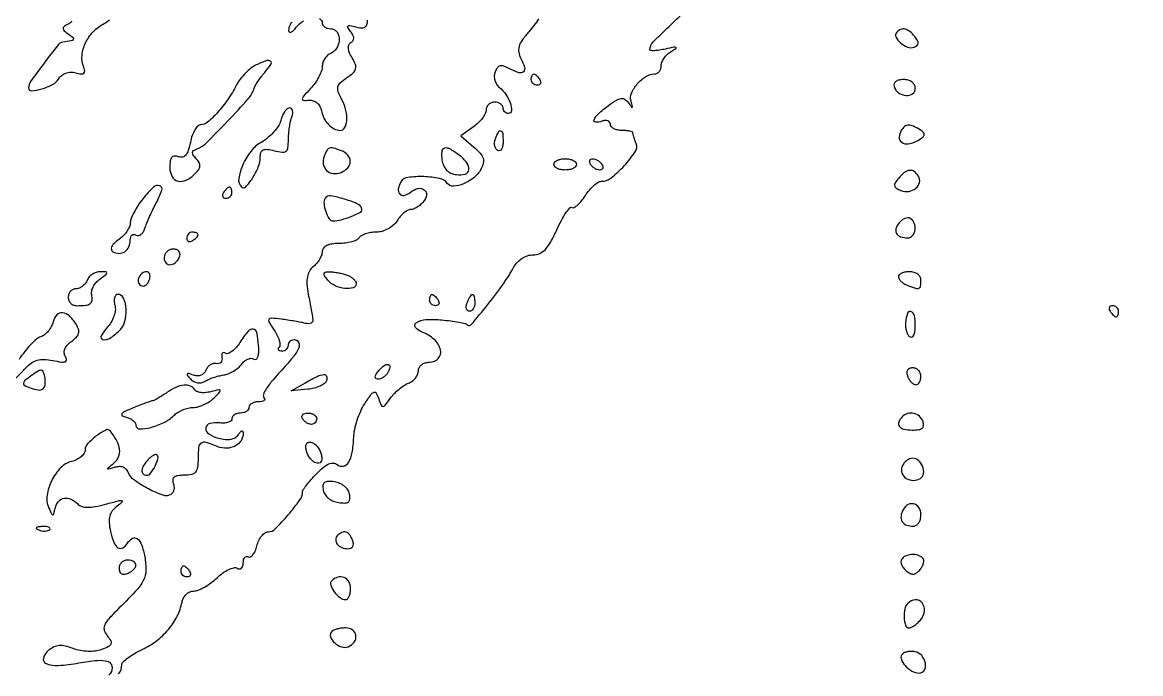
# Model space of a CAD drawing. Extents: x 0 to 4160, y 0 to 3120.
# Drawn here: x 3229.9 to 3427.9, y 1002.9 to 1118.1 of the extents above; entities that cross this region are included whole.
import ezdxf

# ---------------------------------------------------------------- set-up
doc = ezdxf.new("R2010")
doc.units = 0

msp = doc.modelspace()

# ---------------------------------------------------------------- linework, layer by layer
for points in [[(4159.499279, 606.274193, 0.000001), (4159.667734, 974.478125, 0.000057), (4159.806661, 1380.08378, 0.000034), (4159.883999, 1862.25)], [(757.647081, 3119.740147, 0.000002), (520.492565, 3119.487217, 0.4139)], [(1964.75, 0.149832, 0.000016), (2717.930904, 0.232101, 0.000028), (3351.473438, 0.357111)], [(3246.932731, 1002.882077, 0.173453), (3247.5, 1004.4681, -0.203904), (3247.710244, 1004.962213, -0.030075), (3248.554895, 1005.682475, -0.02987), (3249.715759, 1006.453407, -0.021612), (3251.091132, 1007.175195, 0.051981), (3253.643417, 1008.7188, 0.055547), (3255.760125, 1010.725735, 0.058225), (3257.300469, 1013.052797, 0.069318), (3258.152915, 1015.541681, -0.077562), (3258.423336, 1016.290917, -0.075887), (3258.91069, 1016.928454, -0.08082), (3259.53401, 1017.359802, -0.109555), (3260.199238, 1017.512631, 0.095739), (3261.009488, 1017.67559, 0.031448), (3262.108566, 1018.209554, 0.030003), (3263.281908, 1018.970117, 0.029781), (3264.358853, 1019.867399, -0.033487), (3265.392108, 1020.715397, -0.045159), (3266.435095, 1021.326547, -0.052904), (3267.342478, 1021.641478, -0.198012), (3267.925972, 1021.545752, 0.130586), (3268.336513, 1021.421508, 0.192471), (3268.686614, 1021.547768, 0.14446), (3268.92174, 1021.924935, 0.067732), (3269, 1022.5, -0.055365), (3269.064465, 1023.080396, -0.11964), (3269.262415, 1023.480555, -0.189643), (3269.555008, 1023.639804, -0.170929), (3269.893326, 1023.565928, 0.265893), (3270.282725, 1023.552756, 0.105589), (3270.708045, 1023.908348, 0.067164), (3271.108034, 1024.591135, 0.037491), (3271.412379, 1025.506911, -0.050236), (3271.756493, 1026.460582, -0.059761), (3272.269323, 1027.267655, -0.070087), (3272.864144, 1027.816717, -0.152535), (3273.450958, 1028, 0.200563), (3274.67388, 1028.511106, 0.018373), (3276.948201, 1030.990401, 0.020037), (3279.0221, 1033.632494, 0.15698), (3279.498448, 1035.099304, -0.155071), (3279.611721, 1035.452578, -0.01135), (3280.228916, 1036.280377, -0.014974), (3281.031723, 1037.246539, -0.010754), (3281.982967, 1038.278403, -0.026105), (3283.176313, 1039.395312, -0.072027), (3284.151832, 1040.001926, -0.117237), (3284.960595, 1040.148351, -0.160975), (3285.643939, 1039.880541, 0.224622), (3286.707354, 1039.608084, 0.211512), (3287.63002, 1040.250176, 0.094635), (3288.281819, 1041.996463, 0.033048), (3288.557304, 1044.675919, -0.043598), (3288.733424, 1046.09447, -0.026036), (3289.1753, 1047.737495, -0.025938), (3289.79079, 1049.340279, -0.040404), (3290.498794, 1050.638503, -0.009205), (3291.617893, 1052.27974, -0.152605), (3292.13778, 1052.675835, -0.36948), (3292.5472, 1052.52189, -0.041506), (3292.985564, 1051.541153, 0.016877), (3293.435858, 1050.384043, 0.313546), (3293.751281, 1050.187056, 0.218812), (3294.134434, 1050.386657, 0.009257), (3295.073221, 1051.644422, -0.036255), (3295.747722, 1052.453143, -0.027452), (3296.594946, 1053.239691, -0.028062), (3297.476986, 1053.892684, -0.056096), (3298.25, 1054.284469, 0.070738), (3298.919013, 1054.648444, 0.064038), (3299.485938, 1055.195326, 0.067544), (3299.869549, 1055.834408, 0.10178), (3300, 1056.468615, -0.125565), (3300.151582, 1057.062696, -0.104802), (3300.576502, 1057.558577, -0.0916), (3301.222142, 1057.887173, -0.072147), (3302, 1058, 0.207886), (3303.532599, 1058.665993, 0.253518), (3303.920767, 1060.159017, 0.147732), (3302.819969, 1062.014053, 0.097299), (3300.686618, 1063.315879, -0.132414), (3299.499906, 1064.158098, -0.451912), (3299.63131, 1064.979683, -0.126627), (3301.349054, 1065.532577, -0.03771), (3304.12649, 1065.488422, -0.01012), (3305.730428, 1065.308806, -0.013915), (3307.162786, 1065.078261, -0.010556), (3308.333236, 1064.830593, -0.139842), (3308.71509, 1064.618244, 0.439814), (3309.381011, 1064.647098, 0.005824), (3312.30582, 1068.211574, 0.014342), (3315.081835, 1071.887503, 0.031694), (3316.932957, 1074.874728, -0.071004), (3317.538809, 1075.700167, -0.058641), (3318.389125, 1076.385975, -0.059695), (3319.357513, 1076.844615, -0.080943), (3320.311064, 1077, 0.10546), (3321.484575, 1077.250302, 0.09756), (3322.491474, 1077.961251, 0.064465), (3323.451498, 1079.270381, 0.021268), (3324.515832, 1081.410719, -0.01627), (3325.320411, 1083.070087, -0.027516), (3326.113316, 1084.39578, -0.027112), (3326.811762, 1085.317876, -0.371247), (3327.196019, 1085.378853, 0.276128), (3327.580781, 1085.37318, 0.049387), (3328.189091, 1085.810014, 0.041081), (3328.883464, 1086.530119, 0.026269), (3329.571078, 1087.468135, -0.029213), (3330.290295, 1088.437253, -0.034895), (3331.079111, 1089.256265, -0.037449), (3331.824539, 1089.83426, -0.147222), (3332.375228, 1090, 0.168553), (3334.128127, 1090.60819, 0.038945), (3336.457656, 1092.76009, 0.03728), (3338.393549, 1095.190414, 0.245915), (3338.567457, 1096.684806, -0.008644), (3338.350191, 1097.281638, -0.010293), (3338.16669, 1097.852036, -0.00919), (3338.031215, 1098.33723, -0.063562), (3338, 1098.581787, 0.31754), (3337.88502, 1098.744581, 0.033708), (3337.4125, 1098.87715, 0.031851), (3336.766597, 1098.96979, 0.019696), (3336, 1099, -0.053388), (3335.234842, 1099.081934, -0.073174), (3334.5875, 1099.325178, -0.092966), (3334.152876, 1099.684563, -0.175384), (3334, 1100.106989, 0.158089), (3333.878743, 1100.480915, 0.151946), (3333.559375, 1100.719716, 0.112257), (3333.073899, 1100.77672, 0.06502), (3332.5, 1100.638374, -0.102598), (3331.400336, 1100.458737, -0.521537), (3331.123231, 1100.894135, -0.112431), (3331.880939, 1101.958644, -0.0246), (3333.642005, 1103.380095, -0.018639), (3335.063577, 1104.337328, -0.104357), (3335.921569, 1104.64798, -0.18643), (3336.576487, 1104.495186, -0.088654), (3337.204912, 1103.880095, 0.005641), (3337.742299, 1103.143917, 0.385656), (3337.881834, 1103.116677, 0.341022), (3337.936976, 1103.258793, 0.005213), (3337.661771, 1104.156044, -0.182216), (3337.736014, 1105.570483, -0.07451), (3338.777109, 1107.224933, -0.072448), (3340.303504, 1108.552232, -0.143753), (3341.828741, 1109, 0.123044), (3342.275445, 1109.111619, 0.100771), (3342.655943, 1109.426029, 0.090965), (3342.911592, 1109.896311, 0.079289), (3343, 1110.45031, -0.099561), (3343.127299, 1111.08327, -0.052853), (3343.514062, 1111.786973, -0.049625), (3344.080606, 1112.449686, -0.054619), (3344.75, 1112.964048, 0.012095), (3345.63169, 1113.529471, 0.589817), (3345.616704, 1113.696618, 0.156394), (3345.263882, 1113.73391, 0.00438), (3343.75, 1113.40533, -0.016438), (3342.695408, 1113.20293, -0.028479), (3341.807813, 1113.114052, -0.029557), (3341.150861, 1113.124721, -0.392316), (3341, 1113.287398, -0.202424), (3341.585945, 1114.675418, -0.00291), (3348.19534, 1121.034227, -0.002224)], [(3282.482828, 1118.790191, -0.298154), (3283, 1118, 0.148195), (3283.115568, 1117.618646, 0.098894), (3283.440625, 1117.29375, 0.082425), (3283.926543, 1117.074694, 0.064853), (3284.5, 1117, -0.125389), (3285.072062, 1116.854248, -0.100779), (3285.559375, 1116.443928, -0.090193), (3285.886898, 1115.830154, -0.077727), (3286, 1115.106989, -0.07271), (3285.887915, 1114.340293, -0.064008), (3285.559375, 1113.600966, -0.066864), (3285.073537, 1112.999607, -0.098143), (3284.5, 1112.638374, 0.089963), (3283.926551, 1112.290054, 0.066626), (3283.440625, 1111.727504, 0.065444), (3283.112144, 1111.045214, 0.079665), (3283, 1110.345836, -0.08795), (3282.855751, 1109.532123, -0.034021), (3282.388144, 1108.481961, -0.032382), (3281.714195, 1107.386837, -0.034457), (3280.917087, 1106.411744, 0.006835), (3279.680646, 1105.059026, 0.148091), (3279.45718, 1104.575355, 0.440902), (3279.660675, 1104.32968, 0.033361), (3280.628773, 1104.347292, -0.097547), (3281.379334, 1104.264707, -0.099001), (3282.038107, 1103.903597, -0.09304), (3282.53728, 1103.29441, -0.075544), (3282.827367, 1102.5, 0.069233), (3283.288149, 1101.187218, 0.071305), (3284.086461, 1100.06467, 0.078287), (3285.088238, 1099.29678, 0.11904), (3286.143011, 1099.015313, 0.27789), (3286.950384, 1099.475755, 0.110666), (3287.329498, 1100.746348, 0.076368), (3287.182387, 1102.516688, 0.060883), (3286.512045, 1104.314144, -0.025778), (3285.824104, 1105.825978, -0.14563), (3285.748601, 1106.699056, -0.160829), (3286.165973, 1107.424828, -0.033379), (3287.341175, 1108.343039, 0.03208), (3288.467088, 1109.218041, 0.147951), (3288.89533, 1109.913031, 0.161094), (3288.847617, 1110.694478, 0.040022), (3288.270479, 1111.858112, -0.033978), (3287.789511, 1112.799135, -0.082605), (3287.60498, 1113.554071, -0.125385), (3287.706533, 1114.129879, -0.149392), (3288.069037, 1114.542667, 0.108077), (3288.446547, 1114.907917, 0.157795), (3288.570606, 1115.350017, 0.117401), (3288.421873, 1115.880888, 0.04649), (3287.991407, 1116.510353, -0.026998), (3287.488759, 1117.187239, -0.382094), (3287.528975, 1117.46227, -0.227406), (3287.878297, 1117.550888, -0.014255), (3288.942849, 1117.304694, 0.045049), (3289.910165, 1117.142885, 0.1509), (3290.529832, 1117.283952, 0.187762), (3290.881767, 1117.722541, 0.076402), (3291, 1118.491777, 0.078805)], [(3238.632812, 1118.301137, -0.059356), (3238.227976, 1117.925305, -0.061132), (3237.75, 1117.659464, 0.068328), (3237.228916, 1117.35979, 0.274217), (3237.098943, 1117.031686, 0.172412), (3237.313735, 1116.63811, 0.02856), (3238, 1116.091444, -0.022227), (3238.85879, 1115.424937, -0.3733), (3238.909124, 1115.095894, -0.211501), (3238.549251, 1114.854328, -0.01), (3237.074956, 1114.625, 0.19453), (3236.215984, 1114.134808, 0.006223), (3233.728649, 1110.900051, 0.007153), (3231.354663, 1107.635586, 0.154834), (3231, 1106.51774, 0.436886), (3231.538135, 1106.019416, 0.053033), (3233.314804, 1106.347766, 0.046946), (3235.238031, 1107.121599, 0.134855), (3236.287086, 1108.088089, -0.08155), (3236.848442, 1108.726854, -0.08391), (3237.579418, 1109.145035, -0.081402), (3238.42674, 1109.307788, -0.070893), (3239.325189, 1109.20471, 0.029051), (3240.325791, 1109.004282, 0.211697), (3240.785472, 1109.135285, 0.272068), (3240.928103, 1109.532604, 0.044977), (3240.696723, 1110.347944, -0.120786), (3240.447017, 1112.319249, -0.083982), (3241.074191, 1114.484169, -0.077823), (3242.44719, 1116.470194, -0.079966), (3244.350153, 1117.919804, 0.047814), (3245.320739, 1118.565391, 0.053292)], [(3321.283852, 1118.718797, -0.017282), (3320.495691, 1117.62039, -0.013222), (3319.562049, 1116.473858, 0.023991), (3318.379017, 1114.955443, 0.080952), (3317.830846, 1113.827436, 0.115866), (3317.770106, 1112.817997, 0.080371), (3318.143069, 1111.732672, -0.045191), (3318.801004, 1110.181174, -0.29006), (3318.596536, 1109.393139, -0.275276), (3317.778442, 1109.214437, -0.042328), (3316.185607, 1109.900666, 0.033804), (3315.152379, 1110.366812, 0.141687), (3314.479692, 1110.417175, 0.185369), (3313.988463, 1110.099986, 0.066212), (3313.58259, 1109.354631, 0.089667), (3313.449926, 1108.655595, 0.070153), (3313.551279, 1107.888592, 0.069518), (3313.862646, 1107.172728, 0.084656), (3314.342892, 1106.622945, -0.073505), (3315.491248, 1105.365673, -0.063899), (3316.293171, 1103.770346, -0.096368), (3316.481496, 1102.489752, -0.400766), (3315.968615, 1102, -0.102345), (3315.599, 1102.076457, -0.098664), (3315.284531, 1102.29375, -0.097132), (3315.07383, 1102.618313, -0.095827), (3315, 1103, 0.148195), (3314.884432, 1103.381354, 0.098894), (3314.559375, 1103.70625, 0.082425), (3314.073457, 1103.925306, 0.064853), (3313.5, 1104, 0.090707), (3312.927344, 1103.895251, 0.095591), (3312.440625, 1103.595204, 0.099638), (3312.114951, 1103.147718, 0.108045), (3312, 1102.621972, -0.119843), (3311.844309, 1101.981741, -0.042727), (3311.339063, 1101.180318, -0.039411), (3310.610953, 1100.361261, -0.037211), (3309.75, 1099.649316), (3307.5, 1098.054687), (3309.808041, 1096.070052, -0.029863), (3310.954446, 1094.958623, -0.109219), (3311.457507, 1094.087306, -0.139153), (3311.483479, 1093.20713, -0.061167), (3311.059102, 1092.110433, -0.100439), (3309.84659, 1090.646108, -0.07135), (3308.009202, 1089.553377, -0.082502), (3306.212698, 1089.133803, -0.256775), (3305.125154, 1089.642988, 0.188672), (3303.762846, 1090.511602, 0.041448), (3300.952246, 1090.827151, 0.040796), (3298.158168, 1090.680067, 0.224429), (3296.926112, 1089.880447, 0.092667), (3296.454859, 1088.660995, 0.23014), (3296.702169, 1087.761944, 0.278693), (3297.495591, 1087.510969, 0.114368), (3298.545223, 1088.037532, -0.110649), (3299.879752, 1088.719331, -0.216088), (3301.032648, 1088.517021, -0.280957), (3301.443383, 1087.606242, -0.143113), (3300.926114, 1086.410972, -0.04273), (3300.394031, 1085.8711, -0.039656), (3299.765096, 1085.414473, -0.042114), (3299.137531, 1085.099993, -0.095377), (3298.618102, 1085, 0.129956), (3298.094444, 1084.861557, 0.045202), (3297.44819, 1084.4125, 0.04122), (3296.793968, 1083.765298, 0.037556), (3296.232073, 1083, -0.075251), (3295.572582, 1082.230345, -0.053667), (3294.637523, 1081.583917, -0.053328), (3293.578487, 1081.14724, -0.071255), (3292.550543, 1081, 0.03776), (3291.574111, 1080.926154, 0.041474), (3290.651036, 1080.70625, 0.045525), (3289.90617, 1080.38449, 0.130349), (3289.5, 1080, -0.146547), (3289.065839, 1079.614422, -0.040338), (3288.1996, 1079.29375, -0.037109), (3287.112115, 1079.073612, -0.031397), (3285.940983, 1079, 0.036176), (3284.710666, 1078.910867, 0.073484), (3283.783732, 1078.6329, 0.108217), (3283.208516, 1078.192301, 0.17721), (3283, 1077.622445, -0.08989), (3282.887271, 1077.000469, -0.043067), (3282.536926, 1076.265229, -0.040837), (3282.026754, 1075.538976, -0.046048), (3281.423578, 1074.936576, 0.085014), (3280.722624, 1074.118508, 0.088678), (3280.346628, 1073.125437, 0.066074), (3280.277795, 1071.830147, 0.026361), (3280.511509, 1070.064131, -0.0006), (3280.777746, 1068.626247, -0.00069), (3281.028315, 1067.253213, -0.000618), (3281.237696, 1066.08864, -0.003995), (3281.33793, 1065.5, -0.168407), (3281.276943, 1065.151018, -0.157845), (3281.011767, 1064.903487, -0.110457), (3280.562326, 1064.803989, -0.060556), (3280, 1064.873574, 0.01372), (3279.236735, 1065.041567, 0.004783), (3278.129551, 1065.242628, 0.004747), (3276.905987, 1065.440813, 0.00552), (3275.738896, 1065.605337, 0.010352), (3273.969419, 1065.79773, 0.279565), (3273.563485, 1065.597817, 0.283682), (3273.556679, 1065.148192, 0.010585), (3274.492404, 1063.651938, -0.031617), (3275.023359, 1062.717742, -0.044439), (3275.365234, 1061.822514, -0.052551), (3275.492657, 1061.084489, -0.216113), (3275.336841, 1060.670174, 0.109598), (3275.174479, 1060.415227, 0.251713), (3275.206239, 1060.196864, 0.176393), (3275.432605, 1060.047262, 0.058766), (3275.833333, 1060, 0.084383), (3276.278867, 1060.07573, 0.093242), (3276.657292, 1060.29375, 0.100475), (3276.910364, 1060.618559, 0.115918), (3277, 1061, -0.099038), (3277.076342, 1061.381638, -0.097945), (3277.29375, 1061.70625, -0.097945), (3277.618362, 1061.923658, -0.099038), (3278, 1062, -0.238984), (3278.740791, 1061.624479, -0.231958), (3278.888486, 1060.796894, -0.088606), (3278.214953, 1059.423668, -0.027525), (3276.75, 1057.640658, 0.006144), (3274.292518, 1054.897549, 0.032558), (3273.067609, 1053.296754, 0.069668), (3272.568318, 1052.26036, 0.280863), (3272.726778, 1051.606556, -0.236976), (3272.802275, 1051.378758, -0.230392), (3272.665574, 1051.178176, -0.095499), (3272.266167, 1051.04169, -0.034729), (3271.666667, 1051, 0.05808), (3271.029224, 1050.925704, 0.077243), (3270.489583, 1050.70625, 0.096011), (3270.128, 1050.381453, 0.163305), (3270, 1050, -0.148195), (3269.884432, 1049.618646, -0.098894), (3269.559375, 1049.29375, -0.082425), (3269.073457, 1049.074694, -0.064853), (3268.5, 1049, 0.064052), (3267.926515, 1048.926232, 0.081853), (3267.440625, 1048.709713, 0.098634), (3267.115544, 1048.388654, 0.149854), (3267, 1048.01179, -0.217736), (3266.835995, 1047.65303, -0.094306), (3266.371443, 1047.38384, -0.068192), (3265.679574, 1047.242905, -0.043941), (3264.860232, 1047.26179, 0.087191), (3263.071071, 1047.14879, 0.320869), (3262.371028, 1046.338935, 0.281968), (3262.882009, 1045.301985, 0.079511), (3264.611589, 1044.561349, 0.036945), (3265.833333, 1044.349052, 0.068876), (3266.835328, 1044.388495, 0.089385), (3267.605146, 1044.674025, 0.118583), (3268.13983, 1045.19201, -0.027148), (3268.49281, 1045.686987, -0.173363), (3268.750922, 1045.846561, -0.38259), (3268.921399, 1045.74886, -0.076648), (3268.984687, 1045.372445, -0.15382), (3268.605989, 1044.111082, -0.124799), (3267.54447, 1043.169549, -0.111286), (3266.051933, 1042.779535, -0.10465), (3264.5, 1043.053299, 0.019854), (3262.421426, 1043.79663, 0.211651), (3261.550407, 1043.697427, 0.239181), (3261.101128, 1042.997575, 0.025296), (3261, 1041, -0.030097), (3260.903129, 1039.392163, -0.143008), (3260.544282, 1038.553814, -0.173153), (3259.833387, 1038.128303, -0.049152), (3258.531385, 1038, 0.034688), (3257.436429, 1037.923946, 0.122616), (3256.787457, 1037.662698, 0.20741), (3256.524861, 1037.219666, 0.123736), (3256.599558, 1036.601151, -0.069316), (3256.733788, 1036.022656, -0.073467), (3256.700569, 1035.44134, -0.08143), (3256.510708, 1034.946342, -0.122727), (3256.189636, 1034.617202, -0.225941), (3254.801512, 1034.465077, -0.035094), (3252.191977, 1035.585097, -0.037295), (3249.717417, 1037.102737, -0.145947), (3248.635413, 1038.507714, 0.10545), (3248.281099, 1039.052627, 0.105477), (3247.735326, 1039.405511, 0.09575), (3247.047346, 1039.525641, 0.072107), (3246.287854, 1039.401506, -0.004664), (3245.159568, 1039.056627, -0.451631), (3245.032586, 1039.136434, -0.262698), (3245.101917, 1039.324896, -0.003055), (3246.156305, 1040.210096, 0.123715), (3246.937489, 1041.276266, 0.129016), (3247.105728, 1042.567711, 0.094733), (3246.607941, 1044.090331, 0.043438), (3245.438167, 1045.83102, 0.357247), (3244.63808, 1045.998246, 0.041519), (3242.974697, 1044.948011, 0.041454), (3241.433826, 1043.571752, 0.192037), (3241, 1042.483868, -0.146085), (3240.82148, 1041.885894, -0.07168), (3240.290677, 1041.284768, -0.061656), (3239.508851, 1040.77123, -0.053078), (3238.585282, 1040.432048, 0.140626), (3236.665344, 1039.319151, 0.076675), (3235.0859, 1037.073703, 0.076765), (3234.258076, 1034.459947, 0.141841), (3234.540877, 1032.26796, 0.006799), (3235.047213, 1031.145326, 0.287112), (3235.258933, 1031.008329, 0.34186), (3235.444843, 1031.147815, 0.008384), (3235.728082, 1032.25, -0.119229), (3236.307858, 1033.385437, -0.175118), (3237.274076, 1033.931789, -0.152916), (3238.471796, 1033.768411, -0.086804), (3239.680108, 1032.919892, 0.12483), (3240.401857, 1032.49017, 0.070255), (3241.416465, 1032.338521, 0.048383), (3242.788233, 1032.460382, 0.019318), (3244.630108, 1032.879858, -0.003487), (3246.92649, 1033.479895, -0.10527), (3247.519173, 1033.502927, -0.629105), (3247.580652, 1033.286503, -0.019735), (3246.655091, 1032.530324, 0.064697), (3245.801219, 1031.694415, 0.102898), (3245.347353, 1030.78234, 0.085121), (3245.247927, 1029.640226, 0.033314), (3245.484547, 1028.070359, 0.037786), (3246.064458, 1026.139304, 0.15161), (3246.819536, 1025.182702, 0.295058), (3247.653108, 1025.159497, 0.118353), (3248.5, 1026, -0.125586), (3249.380904, 1026.849681, -0.306815), (3250.236576, 1026.782888, -0.143979), (3250.996205, 1025.699512, -0.035032), (3251.553959, 1023.564065, -0.051171), (3251.754923, 1021.153985, -0.116295), (3251.304435, 1019.394219, -0.068402), (3249.944735, 1017.4846, -0.009702), (3246.565622, 1014.032718, 0.016279), (3245.012268, 1012.403595, 0.094436), (3244.40363, 1011.389903, 0.17341), (3244.395893, 1010.531141, 0.089823), (3244.929766, 1009.584626, -0.04272), (3245.538409, 1008.708834, -0.23305), (3245.574272, 1008.149434, -0.182145), (3245.143092, 1007.690512, -0.025481), (3243.925401, 1007.168108, -0.057729), (3242.807207, 1006.895672, -0.039819), (3241.503794, 1006.838212, -0.038505), (3240.153119, 1006.990822, -0.042886), (3238.891424, 1007.347085, 0.03268), (3237.492792, 1007.772978, 0.075805), (3236.402198, 1007.859236, 0.090889), (3235.461282, 1007.615295, 0.064532), (3234.537786, 1007.031359, 0.145527), (3233.623589, 1005.663165, 0.386632), (3234.08088, 1004.68634, 0.117195), (3236.228948, 1004.335773, 0.027067), (3239.891881, 1004.79854, -0.022689), (3243.144373, 1005.238404, -0.100182), (3245.056202, 1005.026006, -0.281206), (3245.742837, 1004.230703, -0.18133), (3245.5, 1003, -0.106804), (3245.130938, 1002.616623, -0.051141)], [(3277.619786, 1118.175378, 0.05495), (3277.303092, 1117.713662, 0.054799), (3277.093722, 1117.192381, 0.074923), (3277.031803, 1116.690983, 0.21161), (3277.167191, 1116.406189, 0.28212), (3277.443472, 1116.361597, 0.101673), (3277.876507, 1116.653157, 0.031577), (3278.392046, 1117.25, -0.096233), (3279.643377, 1118.368973, -0.094377)], [(3228.601836, 1055.062829, 0.020314), (3230.45709, 1056.952585, -0.054452), (3231.46498, 1057.848117, -0.086519), (3232.503971, 1058.343657, -0.078986), (3233.717652, 1058.483578, -0.038652), (3235.267568, 1058.296486, 0.013765), (3236.797177, 1058.034129, 0.111833), (3237.500977, 1058.090839, 0.361027), (3237.707344, 1058.409477, 0.109274), (3237.502716, 1058.995606, -0.121129), (3237.29509, 1059.638257, -0.113399), (3237.401388, 1060.321126, -0.089739), (3237.83462, 1061.013284, -0.050335), (3238.575142, 1061.678604, 0.041928), (3239.448026, 1062.436767, 0.126867), (3239.835744, 1063.114831, 0.146034), (3239.819172, 1063.835893, 0.062519), (3239.406474, 1064.717381, 0.061806), (3238.203263, 1066.186556, 0.166079), (3236.99274, 1066.74464, 0.238497), (3235.987745, 1066.360132, 0.120924), (3235.325961, 1065.138475, -0.059826), (3234.997027, 1064.30353, -0.049034), (3234.460897, 1063.507612, -0.050894), (3233.810448, 1062.866308, -0.085878), (3233.142029, 1062.49655, 0.093416), (3232.364429, 1062.05108, 0.025659), (3231.334933, 1061.076825, 0.024992), (3230.260449, 1059.83098, 0.023751), (3229.29604, 1058.463431, 0.016871)]]:
    msp.add_lwpolyline(points, format="xyb")
for points in [[(3384.726778, 1116.393444, 0.312933), (3384.574718, 1115.552275, 0.107013), (3385.356251, 1114.504632, 0.088466), (3386.630433, 1113.740541, 0.184582), (3387.77026, 1113.742082, 0.071012), (3388.327681, 1114.052559, 0.21578), (3388.529197, 1114.425166, 0.157227), (3388.409529, 1114.911708, 0.034928), (3387.903079, 1115.616783, 0.044128), (3387.012362, 1116.515508, 0.115982), (3386.208749, 1116.924468, 0.155382), (3385.456827, 1116.872891, 0.10251)], [(3271.304671, 1110.586924, 0.05744), (3270.369063, 1110.016525, 0.032101), (3269.370972, 1109.129725, 0.031596), (3268.4649, 1108.090431, 0.044162), (3267.804671, 1107.050305, -0.031028), (3266.263025, 1104.474692, -0.033156), (3264.445246, 1102.169284, -0.032995), (3262.67956, 1100.454201, -0.178071), (3261.444665, 1100, 0.205573), (3260.942241, 1099.784316, 0.057807), (3260.418322, 1099.086945, 0.048063), (3259.953939, 1098.081769, 0.034848), (3259.628345, 1096.891727, -0.027884), (3259.259079, 1095.464324, -0.09767), (3258.802699, 1094.636071, -0.172426), (3258.224239, 1094.296397, -0.139869), (3257.503345, 1094.360343, 0.100286), (3256.812228, 1094.476492, 0.219921), (3256.343824, 1094.240707, 0.135672), (3256.07544, 1093.609093, 0.033038), (3256, 1092.468615, 0.118831), (3256.38666, 1090.864663, 0.217696), (3257.420866, 1090.047013, 0.177228), (3258.904005, 1090.211614, 0.081192), (3260.507143, 1091.364286, 0.044323), (3261.12243, 1092.099529, 0.135902), (3261.335935, 1092.706822, 0.149342), (3261.197541, 1093.301716, 0.057485), (3260.685714, 1093.989286, -0.032847), (3260.147299, 1094.642869, -0.171625), (3260.018866, 1095.083742, -0.232844), (3260.211855, 1095.425539, -0.062225), (3260.783523, 1095.719508, 0.107531), (3262.424856, 1096.759815, 0.007721), (3266.222013, 1100.62748, 0.007856), (3269.892172, 1104.606476, 0.104309), (3270.880488, 1106.326749, -0.049363), (3271.129713, 1106.89666, -0.016758), (3271.598659, 1107.671221, -0.016478), (3272.177366, 1108.497689, -0.018223), (3272.791024, 1109.256131, 0.025255), (3273.898635, 1110.665121, 0.381054), (3273.834213, 1111.235732, 0.278651), (3273.165263, 1111.362111, 0.018988)], [(3321.5, 1108, -0.082592), (3321.656512, 1107.6179, -0.161196), (3321.6254, 1107.29375, -0.182303), (3321.413961, 1107.078288, -0.108972), (3321.059017, 1107, -0.093332), (3320.654762, 1107.076123, -0.09642), (3320.311086, 1107.29375, -0.099167), (3320.081062, 1107.618444, -0.105053), (3320, 1108, -0.042167), (3320.032345, 1108.382849, -0.061769), (3320.129539, 1108.70625, -0.081139), (3320.272352, 1108.92554, -0.210953), (3320.440983, 1109, -0.151918), (3320.65171, 1108.934461, -0.038439), (3320.933975, 1108.70625, -0.035638), (3321.231006, 1108.382774, -0.029505)], [(3384.249533, 1106.75, 0.158083), (3385.039168, 1105.678258, 0.13487), (3386.361025, 1105.189563, 0.175333), (3387.515014, 1105.49796, 0.245384), (3388, 1106.426676, 0.12024), (3387.84677, 1107.054646, 0.111791), (3387.41896, 1107.561201, 0.09567), (3386.751548, 1107.888599, 0.066422), (3385.916667, 1108, 0.053387), (3385.110991, 1107.91373, 0.107922), (3384.533315, 1107.649944, 0.156475), (3384.245859, 1107.244726, 0.158297)], [(3275.636355, 1100.75, -0.080376), (3275.207467, 1099.770946, -0.039263), (3274.378343, 1098.684297, -0.037635), (3273.316501, 1097.664298, -0.044537), (3272.168877, 1096.877393, 0.100235), (3270.371582, 1095.326809, 0.060347), (3268.922134, 1092.901108, 0.064335), (3268.198983, 1090.473945, 0.23981), (3268.670066, 1089.001572, 0.425221), (3269.430194, 1089.011991, 0.04607), (3270.628679, 1090.553354, 0.043916), (3271.668317, 1092.545203, 0.098637), (3272, 1094.210182, -0.070434), (3272.124568, 1095.090078, -0.213627), (3272.506102, 1095.541034, -0.145573), (3273.217958, 1095.654858, -0.028844), (3274.5, 1095.410644, 0.030429), (3275.888973, 1095.150619, 0.195921), (3276.564719, 1095.332349, 0.200813), (3276.911343, 1095.931079, 0.032119), (3277, 1097.309805, -0.020498), (3277.044428, 1098.393053, -0.016177), (3277.178303, 1099.55888, -0.016464), (3277.373639, 1100.634728, -0.038487), (3277.606989, 1101.418213, 0.054549), (3277.766459, 1102.023967, 0.098091), (3277.742342, 1102.53535, 0.145969), (3277.544694, 1102.870697, 0.189296), (3277.215397, 1103, 0.181359), (3276.790976, 1102.840819, 0.060381), (3276.339639, 1102.339062, 0.050776), (3275.932036, 1101.611162, 0.039151)], [(3385.5, 1099, 0.133806), (3385.142693, 1097.791815, 0.249904), (3385.590727, 1096.905994, 0.189456), (3386.730279, 1096.629201, 0.089035), (3388.195788, 1097.104783, 0.022475), (3389.231909, 1097.720721, 0.165397), (3389.580671, 1098.168535, 0.280101), (3389.48857, 1098.595729, 0.062002), (3388.8851, 1099.092174, 0.03316), (3387.666901, 1099.754926, 0.115303), (3386.794781, 1099.933866, 0.162436), (3386.107416, 1099.683518, 0.086687)], [(3315, 1096.940983, -0.045552), (3314.931736, 1096.193244, -0.099152), (3314.719079, 1095.660421, -0.177225), (3314.405148, 1095.42542, -0.214542), (3314.043674, 1095.473008, -0.126981), (3313.720854, 1095.809536, -0.081026), (3313.533742, 1096.321649, -0.072258), (3313.506898, 1096.926665, -0.066719), (3313.650663, 1097.532025, -0.027681), (3314.205874, 1098.769457, -0.395517), (3314.622791, 1098.917133, -0.275668), (3314.936989, 1098.476999, -0.020503)], [(3283.335833, 1094.432783, 0.126659), (3283.176527, 1093.046723, 0.169465), (3283.749179, 1091.928491, 0.164812), (3284.908853, 1091.389487, 0.119262), (3286.332783, 1091.574206, 0.117004), (3287.49755, 1092.369967, 0.180968), (3287.944974, 1093.488779, 0.186055), (3287.543827, 1094.603142, 0.123357), (3286.418213, 1095.393011, 0.017141), (3284.966137, 1095.893839, 0.151095), (3284.29518, 1095.892448, 0.195861), (3283.831011, 1095.510274, 0.032198)], [(3304.180449, 1093.75, 0.071286), (3304.465132, 1092.772547, 0.090158), (3305, 1092, 0.090158), (3305.772547, 1091.465132, 0.071286), (3306.75, 1091.180449, 0.105096), (3308.265335, 1091.284175, 0.295195), (3308.933886, 1092.04806, 0.204553), (3308.612384, 1093.263056, 0.064908), (3307.25, 1094.607954, 0.028841), (3305.574359, 1095.733873, 0.204409), (3304.624179, 1095.858786, 0.313822), (3304.135548, 1095.266832, 0.055801)], [(3328, 1093, -0.191087), (3327.848523, 1092.618118, -0.088204), (3327.4125, 1092.29375, -0.068025), (3326.765418, 1092.073693, -0.048028), (3326, 1092, -0.048028), (3325.234582, 1092.073693, -0.068025), (3324.5875, 1092.29375, -0.088204), (3324.151477, 1092.618118, -0.191087), (3324, 1093, -0.191087), (3324.151477, 1093.381882, -0.088204), (3324.5875, 1093.70625, -0.068025), (3325.234582, 1093.926307, -0.048028), (3326, 1094, -0.048028), (3326.765418, 1093.926307, -0.068025), (3327.4125, 1093.70625, -0.088204), (3327.848523, 1093.381882, -0.191087)], [(3332.5, 1093, -0.076764), (3332.661825, 1092.617617, -0.154201), (3332.642737, 1092.29375, -0.186277), (3332.449529, 1092.079239, -0.117858), (3332.118034, 1092, -0.085235), (3331.689814, 1092.073533, -0.053414), (3331.230237, 1092.29375, -0.051777), (3330.810561, 1092.617474, -0.064269), (3330.5, 1093, -0.076764), (3330.338175, 1093.382383, -0.154201), (3330.357263, 1093.70625, -0.186277), (3330.550471, 1093.920761, -0.117858), (3330.881966, 1094, -0.085235), (3331.310186, 1093.926467, -0.053414), (3331.769763, 1093.70625, -0.051777), (3332.189439, 1093.382526, -0.064269)], [(3385.009821, 1090.511833, 0.035728), (3384.435113, 1089.709024, 0.191145), (3384.34463, 1089.188584, 0.209307), (3384.637392, 1088.776981, 0.043397), (3385.454593, 1088.379051, 0.127721), (3386.851215, 1088.221488, 0.136751), (3388.107487, 1088.772797, 0.167237), (3388.740398, 1089.795816, 0.196524), (3388.553851, 1090.912868, 0.096738), (3387.813276, 1091.713499, 0.188214), (3386.984508, 1091.933434, 0.142888), (3386.055068, 1091.544266, 0.049461)], [(3251.25, 1086.961857, 0.024405), (3250.388827, 1085.785529, 0.025587), (3249.660937, 1084.548822, 0.026347), (3249.147083, 1083.422828, 0.094138), (3249, 1082.648543, -0.105421), (3248.852359, 1081.956077, -0.046683), (3248.390926, 1081.137742, -0.043402), (3247.719821, 1080.330344, -0.04492), (3246.926556, 1079.661112, 0.034727), (3246.119421, 1079.007826, 0.095136), (3245.68841, 1078.41821, 0.17648), (3245.643127, 1077.928293, 0.192327), (3245.926556, 1077.545391, 0.138291), (3246.982275, 1077.243259, 0.150423), (3248.001874, 1077.552758, 0.137171), (3248.736116, 1078.415971, 0.108472), (3249, 1079.618034, -0.069911), (3249.074216, 1080.146228, -0.144695), (3249.295825, 1080.494579, -0.189898), (3249.624423, 1080.611366, -0.13067), (3250.007063, 1080.495635, 0.173109), (3250.435607, 1080.403956, 0.129296), (3250.886143, 1080.588747, 0.095294), (3251.292451, 1081.038777, 0.059854), (3251.585502, 1081.686618, -0.020646), (3251.903743, 1082.567931, -0.008124), (3252.411284, 1083.754913, -0.008025), (3253.002084, 1085.021799, -0.00993), (3253.594317, 1086.18117, 0.038247), (3254.585241, 1088.426177, 0.419423), (3254.194398, 1089.224939, 0.279632), (3253.091378, 1088.973794, 0.030222)], [(3265.5, 1088, 0.082592), (3265.343488, 1087.6179, 0.161196), (3265.3746, 1087.29375, 0.182303), (3265.586039, 1087.078288, 0.108972), (3265.940983, 1087, 0.093332), (3266.345238, 1087.076123, 0.09642), (3266.688914, 1087.29375, 0.099167), (3266.918938, 1087.618444, 0.105053), (3267, 1088, 0.042167), (3266.967655, 1088.382849, 0.061769), (3266.870461, 1088.70625, 0.081139), (3266.727648, 1088.92554, 0.210953), (3266.559017, 1089, 0.151918), (3266.34829, 1088.934461, 0.038439), (3266.066025, 1088.70625, 0.035638), (3265.768994, 1088.382774, 0.029505)], [(3283.51886, 1087.030517, 0.165298), (3283.298287, 1086.070944, 0.055024), (3283.605341, 1084.641758, 0.055945), (3284.188841, 1083.380598, 0.267873), (3284.856989, 1083.013655, 0.055872), (3286.366962, 1083.215457, 0.031827), (3288.123946, 1083.774625, 0.025479), (3289.662599, 1084.466729, 0.28138), (3290, 1085.018806, 0.294787), (3289.424997, 1085.909341, 0.0308), (3286.987605, 1086.833875, 0.030743), (3284.461065, 1087.450821, 0.308037)], [(3385.121983, 1082.64698, 0.096329), (3384.567395, 1081.633404, 0.212317), (3384.662135, 1080.774243, 0.187201), (3385.390376, 1080.194403, 0.075723), (3386.666667, 1080, 0.219347), (3387.520209, 1080.393371, 0.145412), (3387.965652, 1081.395446, 0.126874), (3387.818538, 1082.58632, 0.16187), (3387.113307, 1083.429973, 0.151284), (3386.691389, 1083.539183, 0.08209), (3386.162594, 1083.426021, 0.069105), (3385.610382, 1083.115233, 0.056927)], [(3259, 1079.940983, 0.108972), (3259.078288, 1079.586039, 0.182303), (3259.29375, 1079.3746, 0.161196), (3259.6179, 1079.343488, 0.082592), (3260, 1079.5, 0.029505), (3260.382774, 1079.768994, 0.035638), (3260.70625, 1080.066025, 0.038439), (3260.934461, 1080.34829, 0.151918), (3261, 1080.559017, 0.210953), (3260.92554, 1080.727648, 0.081139), (3260.70625, 1080.870461, 0.061769), (3260.382849, 1080.967655, 0.042167), (3260, 1081, 0.105053), (3259.618444, 1080.918938, 0.099167), (3259.29375, 1080.688914, 0.09642), (3259.076123, 1080.345238, 0.093332)], [(3255, 1076.416667, 0.190724), (3255.346973, 1075.540134, 0.244413), (3256.153639, 1075.257027, 0.165501), (3257.122932, 1075.749304, 0.113253), (3257.770833, 1076.8125, 0.134046), (3257.795817, 1077.264262, 0.144529), (3257.585286, 1077.651172, 0.119977), (3257.158616, 1077.910766, 0.077096), (3256.583333, 1078, 0.099038), (3255.979073, 1077.879125, 0.097945), (3255.465104, 1077.534896, 0.097945), (3255.120875, 1077.020927, 0.099038)], [(3241.361626, 1072.5, -0.074185), (3241.037471, 1071.926569, -0.064359), (3240.545909, 1071.440625, -0.06686), (3239.968559, 1071.111903, -0.096313), (3239.393011, 1071, 0.106859), (3238.86153, 1070.885101, 0.099462), (3238.409197, 1070.559375, 0.095925), (3238.105949, 1070.07263, 0.091732), (3238, 1069.5, 0.099038), (3238.114514, 1068.927543, 0.097945), (3238.440625, 1068.440625, 0.097945), (3238.927543, 1068.114514, 0.099038), (3239.5, 1068, 0.024232), (3241.098333, 1068.077508, 0.132726), (3241.899831, 1068.379945, 0.217938), (3242.227201, 1068.955842, 0.078526), (3242.160672, 1069.918544, -0.114165), (3242.161743, 1070.579896, -0.062419), (3242.444031, 1071.344569, -0.057228), (3242.946181, 1072.090263, -0.058177), (3243.601802, 1072.698098, 0.006068), (3244.708297, 1073.527979, 0.221173), (3244.851222, 1073.802637, 0.412137), (3244.696241, 1073.973267, 0.012894), (3243.659745, 1074, 0.079425), (3242.958234, 1073.887857, 0.065403), (3242.274135, 1073.559375, 0.066643), (3241.710358, 1073.073451, 0.090227)], [(3250.542705, 1073.069098, 0.09691), (3250.392636, 1072.670838, 0.097419), (3250.40414, 1072.246164, 0.09843), (3250.575024, 1071.860961, 0.101208), (3250.878903, 1071.574842, 0.157716), (3251.271104, 1071.478565, 0.122565), (3251.691106, 1071.61591, 0.09613), (3252.076686, 1071.976296, 0.065363), (3252.36383, 1072.505744, 0.124688), (3252.475758, 1073.447359, 0.293249), (3252.039042, 1073.965546, 0.232893), (3251.270687, 1073.843423, 0.100833)], [(3287.418213, 1073.393011, -0.045844), (3288.023355, 1073.094677, -0.052351), (3288.53535, 1072.702003, -0.059761), (3288.886229, 1072.279071, -0.144282), (3289, 1071.893011, -0.331919), (3288.455789, 1071.163533, -0.102783), (3287.004796, 1071.041302, -0.077286), (3285.262116, 1071.533134, -0.112656), (3284, 1072.5, -0.019721), (3283.381417, 1073.308176, -0.204932), (3283.296243, 1073.708604, -0.31432), (3283.536184, 1073.939889, -0.039507), (3284.295768, 1074, -0.030815), (3284.999915, 1073.956563, -0.017197), (3285.848507, 1073.821697, -0.017103), (3286.700465, 1073.625625, -0.026506)], [(3385, 1073.106989, 0.144282), (3385.113771, 1072.720929, 0.059761), (3385.46465, 1072.297997, 0.052351), (3385.976645, 1071.905323, 0.045844), (3386.581787, 1071.606989, 0.013436), (3388.048849, 1071.0888, 0.168163), (3388.629044, 1071.100721, 0.274596), (3388.924839, 1071.465711, 0.036287), (3389, 1072.5, 0.130775), (3388.846791, 1073.075754, 0.10214), (3388.416667, 1073.5625, 0.08892), (3387.769411, 1073.888136, 0.072314), (3387, 1074, 0.042713), (3386.234328, 1073.934472, 0.06238), (3385.5875, 1073.737678, 0.081888), (3385.149216, 1073.448422, 0.208972)], [(3246.271765, 1068.068769, -0.093988), (3246.333996, 1067.159754, -0.055699), (3246.085096, 1066.098427, -0.05148), (3245.572831, 1065.022913, -0.050706), (3244.849442, 1064.068769, 0.065282), (3243.848712, 1062.665955, 0.487842), (3244.134714, 1062.022897, 0.20602), (3245.310792, 1062.214851, 0.04188), (3247.027781, 1063.525142, 0.142914), (3247.991775, 1065.092784, 0.077079), (3248.250833, 1067.364071, 0.091075), (3247.811731, 1069.309991, 0.300377), (3246.766791, 1070, 0.216016), (3246.426812, 1069.845929, 0.117761), (3246.208855, 1069.432701, 0.079671), (3246.151311, 1068.808435, 0.047208)], [(3303.5, 1069, -0.082592), (3303.656512, 1068.6179, -0.161196), (3303.6254, 1068.29375, -0.182303), (3303.413961, 1068.078288, -0.108972), (3303.059017, 1068, -0.093332), (3302.654762, 1068.076123, -0.09642), (3302.311086, 1068.29375, -0.099167), (3302.081062, 1068.618444, -0.105053), (3302, 1069, -0.042167), (3302.032345, 1069.382849, -0.061769), (3302.129539, 1069.70625, -0.081139), (3302.272352, 1069.92554, -0.210953), (3302.440983, 1070, -0.151918), (3302.65171, 1069.934461, -0.038439), (3302.933975, 1069.70625, -0.035638), (3303.231006, 1069.382774, -0.029505)], [(3310, 1068.5, -0.062722), (3309.92777, 1067.926468, -0.08088), (3309.715469, 1067.440625, -0.098158), (3309.400789, 1067.115494, -0.152681), (3309.031385, 1067, -0.184534), (3308.710807, 1067.122486, -0.147206), (3308.516384, 1067.440625, -0.100118), (3308.488865, 1067.925634, -0.055937), (3308.638374, 1068.5, -0.02136), (3308.887494, 1069.074558, -0.030395), (3309.160341, 1069.559375, -0.030693), (3309.420671, 1069.912889, -0.222225), (3309.606989, 1070, -0.289661), (3309.758929, 1069.903916, -0.046727), (3309.884553, 1069.559375, -0.039339), (3309.971531, 1069.074824, -0.024748)], [(3422.5, 1067, 0.029505), (3422.768994, 1066.617226, 0.035638), (3423.066025, 1066.29375, 0.038439), (3423.34829, 1066.065539, 0.151918), (3423.559017, 1066, 0.210953), (3423.727648, 1066.07446, 0.081139), (3423.870461, 1066.29375, 0.061769), (3423.967655, 1066.617151, 0.042167), (3424, 1067, 0.105053), (3423.918938, 1067.381556, 0.099167), (3423.688914, 1067.70625, 0.09642), (3423.345238, 1067.923877, 0.093332), (3422.940983, 1068, 0.108972), (3422.586039, 1067.921712, 0.182303), (3422.3746, 1067.70625, 0.161196), (3422.343488, 1067.3821, 0.082592)], [(3386.276436, 1065.01969, 0.045293), (3386.288715, 1064.219242, 0.048179), (3386.446142, 1063.451101, 0.053415), (3386.71506, 1062.824087, 0.12701), (3387.063632, 1062.460673, 0.283643), (3387.417569, 1062.460387, 0.145298), (3387.724942, 1062.803672, 0.075356), (3387.933615, 1063.499758, 0.035221), (3388, 1064.440983, 0.0472), (3387.828913, 1066.249292, 0.2709), (3387.220626, 1066.945979, 0.418981), (3386.587502, 1066.624702, 0.058191)], [(3268.413669, 1061.508586, -0.034297), (3267.721649, 1060.595642, -0.051649), (3266.991864, 1059.915212, -0.0664), (3266.333095, 1059.542732, -0.238254), (3265.865839, 1059.582916, 0.116089), (3265.539927, 1059.6918, 0.244929), (3265.300059, 1059.59345, 0.169018), (3265.184608, 1059.292597, 0.0591), (3265.225223, 1058.82433, -0.095618), (3265.231982, 1058.339026, -0.145691), (3265.043923, 1057.965184, -0.150747), (3264.687903, 1057.763165, -0.104649), (3264.222174, 1057.759275, 0.110536), (3263.692164, 1057.748677, 0.08382), (3263.156698, 1057.517587, 0.078644), (3262.697641, 1057.105413, 0.079112), (3262.389416, 1056.572418, -0.104217), (3262.04696, 1056.042921, -0.10512), (3261.520911, 1055.69861, -0.098034), (3260.86856, 1055.583516, -0.079198), (3260.167241, 1055.710321, 0.01268), (3259.310998, 1055.986096, 0.31373), (3259.087456, 1055.911574, 0.345485), (3259.092899, 1055.687523, 0.013933), (3259.662868, 1055.034311, 0.076133), (3260.227641, 1054.583629, 0.088409), (3260.873757, 1054.351301, 0.091917), (3261.539748, 1054.360958, 0.090201), (3262.162868, 1054.608202, -0.038644), (3262.817626, 1054.949408, -0.019062), (3263.694717, 1055.284593, -0.018791), (3264.636442, 1055.564932, -0.026015), (3265.5, 1055.739748, 0.057778), (3266.352426, 1055.969387, 0.038682), (3267.260143, 1056.414488, 0.038798), (3268.084215, 1056.991407, 0.060077), (3268.683465, 1057.618816, -0.05854), (3269.212627, 1058.176254, -0.072789), (3269.821583, 1058.548893, -0.08739), (3270.413293, 1058.687117, -0.153367), (3270.896023, 1058.564261, 0.273635), (3271.29348, 1058.556557, 0.183979), (3271.591067, 1058.915585, 0.075168), (3271.738277, 1059.733129, 0.024517), (3271.712558, 1060.962136, 0.030422), (3271.414571, 1063.227801, 0.313462), (3270.774051, 1063.850981, 0.269903), (3269.872603, 1063.508492, 0.025112)], [(3294.541119, 1056.066531, -0.0641), (3294.210125, 1055.658556, -0.051744), (3293.76321, 1055.313294, -0.053409), (3293.274058, 1055.078415, -0.085443), (3292.818538, 1055, -0.176123), (3292.485592, 1055.121034, -0.256649), (3292.374856, 1055.405689, -0.110288), (3292.548584, 1055.879936, -0.030483), (3293.020056, 1056.524166, -0.055352), (3293.961207, 1057.432181, -0.241841), (3294.698517, 1057.568117, -0.400869), (3294.97211, 1057.085853, -0.076926)], [(3231.5, 1055.621535, 0.011084), (3230.28546, 1054.681228, 0.20139), (3230.05857, 1054.258252, 0.309836), (3230.252267, 1053.908714, 0.023534), (3231.293128, 1053.447882, 0.057766), (3232.680092, 1053.087313, 0.205505), (3233.546591, 1053.323798, 0.215827), (3233.94559, 1054.101821, 0.063492), (3233.838397, 1055.471845, 0.044974), (3233.577376, 1056.331519, 0.28815), (3233.224911, 1056.585832, 0.162101), (3232.679994, 1056.442341, 0.014441)], [(3283.756214, 1054.75, -0.155179), (3283.395114, 1054.249684, -0.051573), (3282.607736, 1053.783395, -0.045497), (3281.571689, 1053.416111, -0.038135), (3280.422881, 1053.214747), (3277.5, 1052.929495), (3280, 1054.366699, -0.014492), (3282.103761, 1055.496299, -0.09077), (3283.27102, 1055.835411, -0.347756), (3283.749769, 1055.530129, -0.164218)], [(3386.638374, 1055.5, 0.048303), (3386.924763, 1054.926204, 0.053891), (3387.307216, 1054.440625, 0.061199), (3387.723081, 1054.108626, 0.13875), (3388.106989, 1054, 0.164455), (3388.447641, 1054.115158, 0.095748), (3388.737678, 1054.440625, 0.076852), (3388.933678, 1054.926285, 0.057609), (3389, 1055.5, 0.096899), (3388.887999, 1056.072505, 0.097416), (3388.568594, 1056.559375, 0.098432), (3388.091819, 1056.885371, 0.10122), (3387.531385, 1057, 0.094119), (3386.972145, 1056.893789, 0.166113), (3386.617923, 1056.592642, 0.151899), (3386.503306, 1056.114961, 0.075244)], [(3255.472506, 1052.618403, -0.009475), (3254.680581, 1052.085795, -0.012213), (3253.932549, 1051.628519, -0.010058), (3253.294777, 1051.276659, -0.097336), (3253, 1051.188702, 0.059614), (3252.675716, 1051.117887, 0.003865), (3251.765625, 1050.794095, 0.005588), (3250.685545, 1050.38666, 0.004135), (3249.5, 1049.912908, 0.011501), (3248.020217, 1049.267216, 0.122142), (3247.511754, 1048.858124, 0.451888), (3247.576393, 1048.537024, 0.072616), (3248.25, 1048.269285, -0.052828), (3248.919344, 1048.033339, -0.06203), (3249.485938, 1047.671476, -0.07247), (3249.870511, 1047.245055, -0.148363), (3250, 1046.818268, 0.418715), (3250.634388, 1046.193541, 0.059515), (3252.646318, 1046.465247, 0.050436), (3254.981724, 1047.328103, 0.082864), (3256.692228, 1048.549371, -0.057998), (3257.394038, 1049.104849, -0.038946), (3258.304235, 1049.573878, -0.039073), (3259.270978, 1049.894094, -0.060512), (3260.142857, 1050, 0.068211), (3261.030859, 1050.121708, 0.039063), (3262.048438, 1050.493738, 0.03823), (3263.031885, 1051.037422, 0.051201), (3263.821429, 1051.680811, 0.005586), (3264.878299, 1052.763008, 0.321173), (3264.915309, 1053.024028, 0.342948), (3264.683272, 1053.130266, 0.005971), (3263.250996, 1052.774691, -0.041086), (3262.34904, 1052.616934, -0.051088), (3261.498133, 1052.626344, -0.059867), (3260.816739, 1052.787855, -0.167772), (3260.441979, 1053.09388, 0.157763), (3259.643878, 1053.771965, 0.122284), (3258.509438, 1053.941064, 0.085854), (3257.087083, 1053.552498, 0.043289)], [(3282, 1048, -0.092995), (3281.928382, 1047.618268, -0.096318), (3281.723586, 1047.29375, -0.099231), (3281.418051, 1047.076556, -0.105429), (3281.059017, 1047, -0.089642), (3280.653442, 1047.073302, -0.053229), (3280.2129, 1047.29375, -0.051032), (3279.806203, 1047.617485, -0.06081), (3279.5, 1048, -0.139169), (3279.392057, 1048.379648, -0.191142), (3279.521475, 1048.70625, -0.138808), (3279.889346, 1048.926733, -0.066118), (3280.440983, 1049, -0.062283), (3281.037096, 1048.925455, -0.080552), (3281.542039, 1048.70625, -0.097988), (3281.879982, 1048.381379, -0.153634)], [(3385.666667, 1048.333333, 0.100368), (3385.056308, 1047.412475, 0.266788), (3385.159579, 1046.658756, 0.179278), (3385.968749, 1046.153236, 0.050951), (3387.468615, 1046, 0.033085), (3388.607715, 1046.075458, 0.135263), (3389.239871, 1046.343615, 0.219604), (3389.47645, 1046.811241, 0.100949), (3389.361626, 1047.5, 0.12089), (3388.716972, 1048.428238, 0.125996), (3387.725166, 1048.935155, 0.127557), (3386.621509, 1048.899911, 0.125587)], [(3282.845503, 1041.551966, -0.05162), (3282.910592, 1040.817, -0.158392), (3282.751111, 1040.34986, -0.215807), (3282.389327, 1040.151022, -0.100052), (3281.845503, 1040.217698, -0.094625), (3281.305054, 1040.520093, -0.055874), (3280.79375, 1041.057674, -0.053155), (3280.386587, 1041.733074, -0.061282), (3280.154497, 1042.448034, -0.05162), (3280.089408, 1043.183, -0.158392), (3280.248889, 1043.65014, -0.215807), (3280.610673, 1043.848978, -0.100052), (3281.154497, 1043.782302, -0.094625), (3281.694946, 1043.479907, -0.055874), (3282.20625, 1042.942326, -0.053155), (3282.613413, 1042.266926, -0.061282)], [(3252.183333, 1040.783333, 0.05162), (3251.366236, 1039.777536, 0.119354), (3251.042368, 1038.866368, 0.228167), (3251.260421, 1038.259077, 0.19684), (3251.893011, 1038, 0.233853), (3252.603661, 1038.351603, 0.047063), (3253.372702, 1039.584142, 0.047131), (3253.890698, 1040.92126, 0.271598), (3253.706872, 1041.626461, 0.276799), (3253.497024, 1041.679, 0.052723), (3253.118998, 1041.519127, 0.042823), (3252.661435, 1041.212071, 0.027197)], [(3385.623848, 1039.462146, 0.190915), (3385.635931, 1038.351789, 0.159209), (3386.404688, 1037.44635, 0.138069), (3387.65926, 1037.090088, 0.139866), (3388.908439, 1037.443412, 0.222819), (3389.464354, 1038.294243, 0.130059), (3389.31757, 1039.528239, 0.119489), (3388.558746, 1040.602673, 0.181462), (3387.5, 1041, 0.105532), (3386.964293, 1040.885658, 0.066613), (3386.418396, 1040.548255, 0.062451), (3385.945468, 1040.050102, 0.067171)], [(3283.171252, 1035.331209, 0.105552), (3283.478524, 1034.601895, 0.070725), (3284.097819, 1033.93751, 0.066111), (3284.92706, 1033.432212, 0.068597), (3285.849179, 1033.168791, 0.034408), (3287.000339, 1033.085198, 0.164494), (3287.616434, 1033.290986, 0.217436), (3287.882899, 1033.785598, 0.063678), (3287.828748, 1034.668791, 0.105552), (3287.521476, 1035.398105, 0.070725), (3286.902181, 1036.06249, 0.066111), (3286.07294, 1036.567788, 0.068597), (3285.150821, 1036.831209, 0.034408), (3283.999661, 1036.914802, 0.164494), (3283.383566, 1036.709014, 0.217436), (3283.117101, 1036.214402, 0.063678)], [(3385.67589, 1031.597766, 0.086065), (3385.461455, 1030.51036, 0.170852), (3385.730609, 1029.685595, 0.158715), (3386.478021, 1029.171939, 0.071951), (3387.666667, 1029, 0.148195), (3388.175139, 1029.154091, 0.098894), (3388.608333, 1029.5875, 0.082425), (3388.900407, 1030.235391, 0.064853), (3389, 1031, 0.143413), (3388.6204, 1032.296226, 0.20873), (3387.644031, 1032.94922, 0.207321), (3386.495856, 1032.679262, 0.142098)], [(3232.8125, 1028.316886, 0.051402), (3233.359369, 1028.160852, 0.05415), (3233.916927, 1028.123424, 0.060344), (3234.402231, 1028.202593, 0.126455), (3234.729167, 1028.395833, 0.296942), (3234.77538, 1028.614691, 0.208169), (3234.592839, 1028.799335, 0.077125), (3234.112848, 1028.910055, 0.028489), (3233.416667, 1028.921053, 0.018894), (3232.670344, 1028.862007, 0.168741), (3232.37858, 1028.720685, 0.470617), (3232.395823, 1028.538436, 0.054073)], [(3285.693853, 1027.36052, 0.194451), (3285.382462, 1026.626651, 0.171052), (3285.646867, 1025.833149, 0.128523), (3286.447765, 1025.218361, 0.100093), (3287.527632, 1025, 0.102783), (3288.053314, 1025.109216, 0.164887), (3288.389385, 1025.413947, 0.145256), (3288.496028, 1025.893224, 0.07435), (3288.361626, 1026.5, 0.066432), (3287.841446, 1027.454275, 0.158053), (3287.194026, 1027.921907, 0.182991), (3286.463228, 1027.885371, 0.093639)], [(3385.570027, 1023.113307, 0.153705), (3385.462564, 1022.689885, 0.081549), (3385.581414, 1022.156424, 0.06835), (3385.90034, 1021.597385, 0.055844), (3386.378332, 1021.100976, 0.054651), (3387.088688, 1020.631979, 0.142525), (3387.683925, 1020.516765, 0.142703), (3388.247579, 1020.73892, 0.05484), (3388.858645, 1021.329678, 0.050294), (3389.240002, 1021.896518, 0.066134), (3389.459188, 1022.479466, 0.081927), (3389.491883, 1022.989005, 0.173199), (3389.324657, 1023.342009, 0.127035), (3388.468661, 1023.84664, 0.085407), (3387.334612, 1023.97139, 0.088259), (3386.259124, 1023.711733, 0.152225)], [(3247, 1021.531385, 0.094119), (3247.106211, 1020.972145, 0.166113), (3247.407358, 1020.617923, 0.151899), (3247.885039, 1020.503306, 0.075244), (3248.5, 1020.638374, 0.048303), (3249.073796, 1020.924763, 0.053891), (3249.559375, 1021.307216, 0.061199), (3249.891374, 1021.723081, 0.13875), (3250, 1022.106989, 0.164455), (3249.884842, 1022.447641, 0.095748), (3249.559375, 1022.737678, 0.076852), (3249.073715, 1022.933678, 0.057609), (3248.5, 1023, 0.096899), (3247.927495, 1022.887999, 0.097416), (3247.440625, 1022.568594, 0.098432), (3247.114629, 1022.091819, 0.10122)], [(3259.5, 1021, -0.082592), (3259.656512, 1020.6179, -0.161196), (3259.6254, 1020.29375, -0.182303), (3259.413961, 1020.078288, -0.108972), (3259.059017, 1020, -0.093332), (3258.654762, 1020.076123, -0.09642), (3258.311086, 1020.29375, -0.099167), (3258.081062, 1020.618444, -0.105053), (3258, 1021, -0.042167), (3258.032345, 1021.382849, -0.061769), (3258.129539, 1021.70625, -0.081139), (3258.272352, 1021.92554, -0.210953), (3258.440983, 1022, -0.151918), (3258.65171, 1021.934461, -0.038439), (3258.933975, 1021.70625, -0.035638), (3259.231006, 1021.382774, -0.029505)], [(3284.675343, 1019.342009, 0.288281), (3284.499716, 1018.571323, 0.073819), (3285.123251, 1017.387118, 0.06804), (3286.130967, 1016.343502, 0.16832), (3287.122445, 1016, 0.211751), (3287.458043, 1016.148798, 0.080835), (3287.742218, 1016.5875, 0.061523), (3287.935645, 1017.234292, 0.041949), (3288, 1018, 0.130679), (3287.687473, 1019.175359, 0.168409), (3286.851062, 1019.905018, 0.16665), (3285.735245, 1019.964645, 0.12782)], [(3386.666667, 1015.333333, 0.148393), (3386.135137, 1014.338647, 0.061266), (3386.021475, 1012.800265, 0.06742), (3386.274219, 1011.436627, 0.323885), (3386.877555, 1011, 0.115836), (3387.297342, 1011.098575, 0.037049), (3387.852336, 1011.427757, 0.034698), (3388.436439, 1011.898925, 0.032491), (3388.963645, 1012.456195, 0.145797), (3389.619413, 1013.993628, 0.19942), (3389.207982, 1015.424095, 0.24712), (3388.0112, 1015.947853, 0.180264)], [(3284.675343, 1010.342009, 0.282574), (3284.460292, 1009.442264, 0.127958), (3285.141078, 1008.381802, 0.104412), (3286.378422, 1007.644329, 0.175731), (3287.573113, 1007.66643, 0.140977), (3288.645442, 1008.475738, 0.193746), (3288.954333, 1009.63027, 0.209444), (3288.37424, 1010.610762, 0.157184), (3287.166667, 1011, 0.03231), (3286.416548, 1010.951477, 0.032267), (3285.67859, 1010.806715, 0.034042), (3285.053718, 1010.595279, 0.098079)], [(3385.709912, 1006.376579, 0.284555), (3385.503687, 1005.49954, 0.100474), (3386.177583, 1004.332826, 0.082736), (3387.397604, 1003.342937, 0.129858), (3388.695769, 1003, 0.270891), (3389.596815, 1003.526829, 0.179486), (3389.789729, 1004.742017, 0.130302), (3389.127543, 1006.089047, 0.167671), (3387.939753, 1006.773086, 0.046844), (3387.30036, 1006.835066, 0.044778), (3386.650609, 1006.778734, 0.048135), (3386.085579, 1006.621034, 0.104637)]]:
    msp.add_lwpolyline(points, format="xyb", close=True)

doc.saveas('drawing.dxf')
